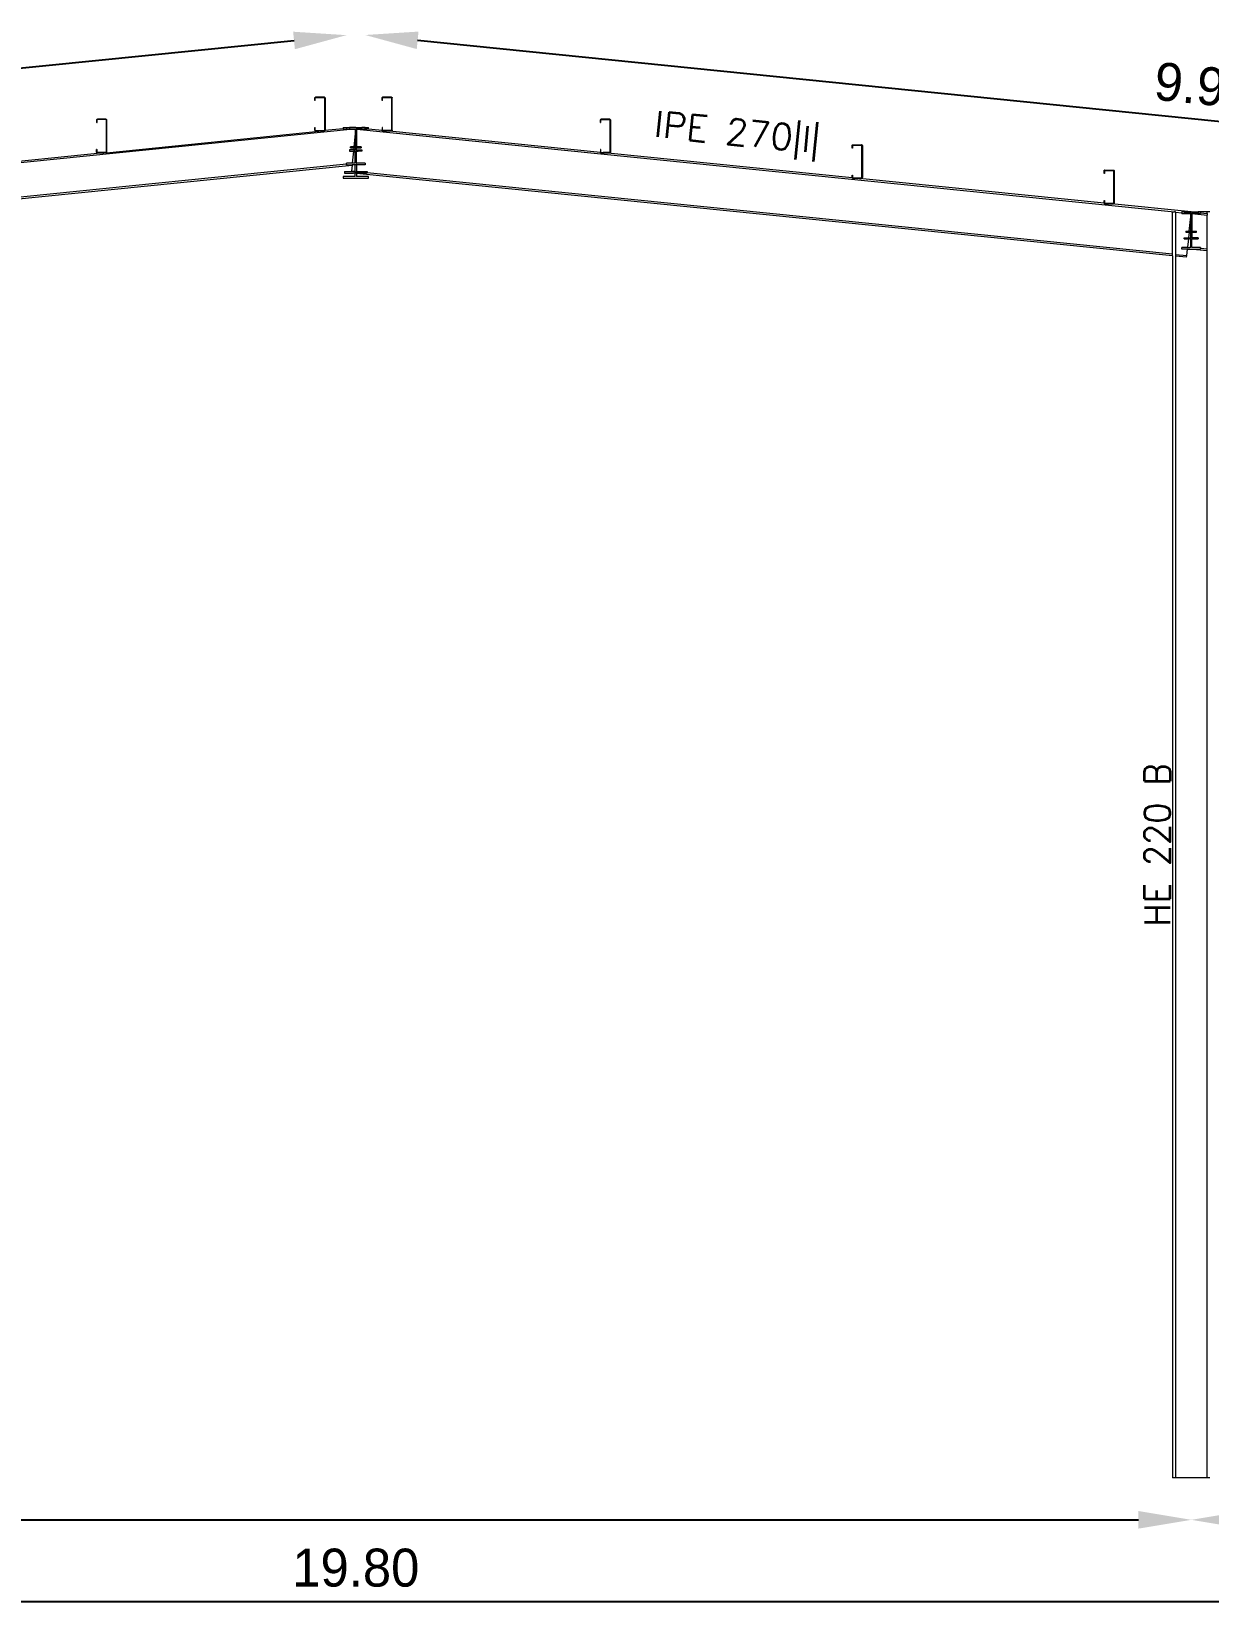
# Model space of a CAD drawing. Header units: inches. Extents: x 72863 to 72995, y 49095 to 49225.
# Drawn here: x 72963.15 to 72968.73, y 49205.86 to 49213.34 of the extents above; entities that cross this region are included whole.
import ezdxf
from ezdxf.enums import TextEntityAlignment as Align

# ---------------------------------------------------------------- set-up
doc = ezdxf.new("R2010")
doc.units = ezdxf.units.IN
for name, color, linetype, lineweight in [('BARRAS_DE_ACERO', 7, 'Continuous', 9), ('Cotas', 200, 'Continuous', 9), ('REFERENCIA_DE_LAS_BARRAS', 2, 'Continuous', 9)]:
    doc.layers.add(name, color=color, linetype=linetype, lineweight=lineweight)
doc.styles.add('CYPETXT', font='romans__.ttf', dxfattribs={"height": 0.2})
doc.styles.add('RomanS', font='')
doc.styles.get('RomanS').set_extended_font_data('Porsche')
doc.dimstyles.new('100-color', dxfattribs={"dimtxt": 0.18, "dimasz": 0.25, "dimexe": 0, "dimexo": 0.5, "dimgap": 0.07, "dimtad": 1, "dimlfac": 1.25, "dimzin": 4, "dimdsep": 46, "dimtxsty": 'RomanS', "dimcen": 0.1, "dimse1": 1, "dimse2": 1, "dimadec": 0, "dimazin": 0, "dimtfac": 1, "dimtix": 1, "dimtmove": 2, "dimatfit": 3, "dimfxl": 1, "dimtvp": 1.058824, "dimtolj": 1, "dimtzin": 1, "dimarcsym": 0})

# ---------------------------------------------------------------- blocks, each defined once
blk = doc.blocks.new('*D148')
at = {"layer": 'Cotas', "color": 0, "lineweight": -2, "transparency": 16777216}
blk.add_line((72957.0144, 49205.899), (72972.3544, 49205.899), dxfattribs=at)
at = {"layer": 'Cotas', "color": 0, "transparency": 16777216}
for points in [[(72957.0144, 49205.9407), (72957.0144, 49205.8574), (72956.7644, 49205.899)], [(72972.3544, 49205.9407), (72972.3544, 49205.8574), (72972.6044, 49205.899)]]:
    blk.add_solid(points, dxfattribs=at)
at = {"layer": 'Defpoints', "color": 0, "transparency": 16777216}
for p in [(72956.7644, 49206.4855), (72972.6044, 49206.4855), (72972.6044, 49205.899)]:
    blk.add_point(p, dxfattribs=at)
at = {"layer": 'Cotas', "color": 0, "transparency": 16777216, "insert": (72964.6844, 49206.059), "char_height": 0.18, "attachment_point": 5, "style": 'RomanS'}
blk.add_mtext('\\A1;19.80', dxfattribs=at)
blk = doc.blocks.new('*D149')
at = {"layer": 'Cotas', "color": 0, "lineweight": -2, "transparency": 16777216}
blk.add_line((72973.1851, 49212.6355), (72973.1851, 49206.7355), dxfattribs=at)
at = {"layer": 'Cotas', "color": 0, "transparency": 16777216}
for points in [[(72973.1434, 49212.6355), (72973.2267, 49212.6355), (72973.1851, 49212.8855)], [(72973.1434, 49206.7355), (72973.2267, 49206.7355), (72973.1851, 49206.4855)]]:
    blk.add_solid(points, dxfattribs=at)
at = {"layer": 'Defpoints', "color": 0, "transparency": 16777216}
for p in [(72964.6844, 49212.8855), (72964.6844, 49206.4855), (72973.1851, 49206.4855)]:
    blk.add_point(p, dxfattribs=at)
at = {"layer": 'Cotas', "color": 0, "transparency": 16777216, "insert": (72973.0251, 49209.6855), "char_height": 0.18, "attachment_point": 5, "rotation": 90, "style": 'RomanS'}
blk.add_mtext('\\A1;8.00', dxfattribs=at)
blk = doc.blocks.new('*D150')
at = {"layer": 'Cotas', "color": 0, "lineweight": -2, "transparency": 16777216}
blk.add_line((72956.9689, 49212.5484), (72964.3914, 49213.2982), dxfattribs=at)
at = {"layer": 'Cotas', "color": 0, "transparency": 16777216}
for points in [[(72964.3872, 49213.3396), (72964.3956, 49213.2567), (72964.6402, 49213.3233)], [(72956.9647, 49212.5899), (72956.9731, 49212.507), (72956.7202, 49212.5233)]]:
    blk.add_solid(points, dxfattribs=at)
at = {"layer": 'Defpoints', "color": 0, "transparency": 16777216}
for p in [(72964.6402, 49213.3233), (72964.6844, 49212.8855), (72956.7644, 49212.0855)]:
    blk.add_point(p, dxfattribs=at)
at = {"layer": 'Cotas', "color": 0, "transparency": 16777216, "insert": (72960.6641, 49213.0825), "char_height": 0.18, "attachment_point": 5, "rotation": 5.76789, "style": 'RomanS'}
blk.add_mtext('\\A1;9.95', dxfattribs=at)
blk = doc.blocks.new('*D151')
at = {"layer": 'Cotas', "color": 0, "lineweight": -2, "transparency": 16777216}
blk.add_line((72964.9774, 49213.2988), (72972.3999, 49212.5491), dxfattribs=at)
at = {"layer": 'Cotas', "color": 0, "transparency": 16777216}
for points in [[(72964.9816, 49213.3403), (72964.9732, 49213.2574), (72964.7287, 49213.324)], [(72972.4041, 49212.5905), (72972.3957, 49212.5076), (72972.6487, 49212.524)]]:
    blk.add_solid(points, dxfattribs=at)
at = {"layer": 'Defpoints', "color": 0, "transparency": 16777216}
for p in [(72964.6844, 49212.8855), (72972.6487, 49212.524), (72972.6044, 49212.0855)]:
    blk.add_point(p, dxfattribs=at)
at = {"layer": 'Cotas', "color": 0, "transparency": 16777216, "insert": (72968.7047, 49213.0831), "char_height": 0.18, "attachment_point": 5, "rotation": 354.23211, "style": 'RomanS'}
blk.add_mtext('\\A1;9.95', dxfattribs=at)
blk = doc.blocks.new('*D153')
at = {"layer": 'Cotas', "color": 0, "lineweight": -2, "transparency": 16777216}
blk.add_line((72972.3544, 49206.2867), (72968.8944, 49206.2867), dxfattribs=at)
at = {"layer": 'Cotas', "color": 0, "transparency": 16777216}
for points in [[(72968.8944, 49206.3284), (72968.8944, 49206.2451), (72968.6444, 49206.2867)], [(72972.3544, 49206.3284), (72972.3544, 49206.2451), (72972.6044, 49206.2867)]]:
    blk.add_solid(points, dxfattribs=at)
at = {"layer": 'Defpoints', "color": 0, "transparency": 16777216}
for p in [(72968.6444, 49206.4855), (72972.6044, 49206.4855), (72968.6444, 49206.2867)]:
    blk.add_point(p, dxfattribs=at)
at = {"layer": 'Cotas', "color": 0, "transparency": 16777216, "insert": (72970.6244, 49206.4467), "char_height": 0.18, "attachment_point": 5, "style": 'RomanS'}
blk.add_mtext('\\A1;4.95', dxfattribs=at)
blk = doc.blocks.new('*D154')
at = {"layer": 'Cotas', "color": 0, "lineweight": -2, "transparency": 16777216}
blk.add_line((72957.0144, 49206.2867), (72968.3944, 49206.2867), dxfattribs=at)
at = {"layer": 'Cotas', "color": 0, "transparency": 16777216}
for points in [[(72957.0144, 49206.3284), (72957.0144, 49206.2451), (72956.7644, 49206.2867)], [(72968.3944, 49206.3284), (72968.3944, 49206.2451), (72968.6444, 49206.2867)]]:
    blk.add_solid(points, dxfattribs=at)
at = {"layer": 'Defpoints', "color": 0, "transparency": 16777216}
for p in [(72956.7644, 49206.4855), (72968.6444, 49206.4855), (72968.6444, 49206.2867)]:
    blk.add_point(p, dxfattribs=at)
at = {"layer": 'Cotas', "color": 0, "transparency": 16777216, "insert": (72962.7044, 49206.4467), "char_height": 0.18, "attachment_point": 5, "style": 'RomanS'}
blk.add_mtext('\\A1;14.85', dxfattribs=at)

msp = doc.modelspace()

# ---------------------------------------------------------------- linework, layer by layer
at = {"layer": 'BARRAS_DE_ACERO'}
for p, q in [((72964.4905, 49213.0259), (72964.4907, 49213.0272)), ((72964.4905, 49213.0135), (72964.4905, 49213.0259)), ((72964.4921, 49213.0135), (72964.4905, 49213.0135)), ((72964.4907, 49213.0272), (72964.4915, 49213.0284)), ((72964.4915, 49213.0284), (72964.4927, 49213.0292)), ((72964.4941, 49213.0295), (72964.4927, 49213.0292)), ((72964.4941, 49213.0279), (72964.4933, 49213.0277)), ((72964.5349, 49213.0295), (72964.4941, 49213.0295)), ((72964.4941, 49213.0279), (72964.5349, 49213.0279)), ((72964.5362, 49213.0292), (72964.5349, 49213.0295)), ((72964.5356, 49213.0277), (72964.5349, 49213.0279)), ((72964.5363, 49213.0273), (72964.5356, 49213.0277)), ((72964.5374, 49213.0284), (72964.5362, 49213.0292)), ((72964.5363, 49213.0273), (72964.5367, 49213.0266)), ((72964.5367, 49213.0266), (72964.5369, 49213.0259)), ((72964.5369, 49212.8731), (72964.5369, 49213.0259)), ((72964.5382, 49213.0272), (72964.5374, 49213.0284)), ((72964.5382, 49213.0272), (72964.5385, 49213.0259)), ((72964.5385, 49213.0259), (72964.5385, 49212.8731)), ((72964.8088, 49213.0259), (72964.8091, 49213.0272)), ((72964.8088, 49213.0135), (72964.8088, 49213.0259)), ((72964.8104, 49213.0135), (72964.8088, 49213.0135)), ((72964.8091, 49213.0272), (72964.8099, 49213.0284)), ((72964.8099, 49213.0284), (72964.8111, 49213.0292)), ((72964.8104, 49213.0135), (72964.8104, 49213.0259)), ((72964.811, 49213.0273), (72964.8117, 49213.0277)), ((72964.8124, 49213.0295), (72964.8111, 49213.0292)), ((72964.8117, 49213.0277), (72964.8124, 49213.0279)), ((72964.8532, 49213.0295), (72964.8124, 49213.0295)), ((72964.8124, 49213.0279), (72964.8532, 49213.0279)), ((72964.8532, 49213.0295), (72964.8546, 49213.0292)), ((72964.8532, 49213.0279), (72964.854, 49213.0277)), ((72964.854, 49213.0277), (72964.8547, 49213.0273)), ((72964.8551, 49213.0266), (72964.8547, 49213.0273)), ((72964.8552, 49213.0259), (72964.8551, 49213.0266)), ((72964.8552, 49212.8731), (72964.8552, 49213.0259)), ((72964.8566, 49213.0272), (72964.8568, 49213.0259)), ((72964.8568, 49212.8731), (72964.8568, 49213.0259)), ((72963.4557, 49212.9213), (72963.456, 49212.9227)), ((72963.4557, 49212.9213), (72963.4557, 49212.9089)), ((72963.456, 49212.9227), (72963.4568, 49212.9239)), ((72963.458, 49212.9247), (72963.4568, 49212.9239)), ((72963.4573, 49212.9213), (72963.4575, 49212.9221)), ((72963.4573, 49212.9213), (72963.4573, 49212.9213)), ((72963.4573, 49212.9209), (72963.4573, 49212.9213)), ((72963.4579, 49212.9228), (72963.4575, 49212.9221)), ((72963.4577, 49212.9209), (72963.4579, 49212.9217)), ((72963.4577, 49212.9089), (72963.4577, 49212.9209)), ((72963.4579, 49212.9228), (72963.4586, 49212.9232)), ((72963.4579, 49212.9217), (72963.4583, 49212.9224)), ((72963.458, 49212.9247), (72963.4593, 49212.9249)), ((72963.4583, 49212.9224), (72963.459, 49212.9228)), ((72963.459, 49212.9228), (72963.4597, 49212.9229)), ((72963.5001, 49212.9249), (72963.4593, 49212.9249)), ((72963.5001, 49212.9233), (72963.4597, 49212.9233)), ((72963.4997, 49212.9229), (72963.4597, 49212.9229)), ((72963.5005, 49212.9228), (72963.4997, 49212.9229)), ((72963.5001, 49212.9233), (72963.5009, 49212.9232)), ((72963.5005, 49212.9228), (72963.5012, 49212.9224)), ((72963.5009, 49212.9232), (72963.5015, 49212.9228)), ((72963.5012, 49212.9224), (72963.5016, 49212.9217)), ((72963.502, 49212.9221), (72963.5015, 49212.9228)), ((72963.5016, 49212.9217), (72963.5017, 49212.9209)), ((72963.5017, 49212.9209), (72963.5017, 49212.7689)), ((72963.502, 49212.9221), (72963.5021, 49212.9213)), ((72963.5021, 49212.9213), (72963.5021, 49212.7685)), ((72963.5021, 49212.9213), (72963.5021, 49212.9213)), ((72963.5037, 49212.921), (72963.5037, 49212.9213)), ((72963.5037, 49212.9209), (72963.5037, 49212.921)), ((72963.5037, 49212.7689), (72963.5037, 49212.921)), ((72963.5037, 49212.7689), (72963.5037, 49212.9209)), ((72965.8436, 49212.9213), (72965.8438, 49212.9227)), ((72965.8436, 49212.9089), (72965.8436, 49212.9213)), ((72965.8446, 49212.9239), (72965.8438, 49212.9227)), ((72965.8446, 49212.9239), (72965.8458, 49212.9247)), ((72965.8452, 49212.9209), (72965.8452, 49212.9213)), ((72965.8452, 49212.9089), (72965.8452, 49212.9209)), ((72965.8458, 49212.9228), (72965.8453, 49212.9221)), ((72965.8456, 49212.9209), (72965.8457, 49212.9217)), ((72965.8456, 49212.9089), (72965.8456, 49212.9209)), ((72965.8462, 49212.9224), (72965.8457, 49212.9217)), ((72965.8458, 49212.9247), (72965.8472, 49212.9249)), ((72965.8458, 49212.9228), (72965.8464, 49212.9232)), ((72965.8462, 49212.9224), (72965.8468, 49212.9228)), ((72965.8464, 49212.9232), (72965.8472, 49212.9233)), ((72965.8476, 49212.9229), (72965.8468, 49212.9228)), ((72965.888, 49212.9249), (72965.8472, 49212.9249)), ((72965.8476, 49212.9233), (72965.8472, 49212.9233)), ((72965.8476, 49212.9233), (72965.888, 49212.9233)), ((72965.8876, 49212.9229), (72965.8476, 49212.9229)), ((72965.8884, 49212.9228), (72965.8876, 49212.9229)), ((72965.888, 49212.9249), (72965.8894, 49212.9247)), ((72965.889, 49212.9224), (72965.8884, 49212.9228)), ((72965.8894, 49212.9217), (72965.889, 49212.9224)), ((72965.8905, 49212.9239), (72965.8894, 49212.9247)), ((72965.8894, 49212.9217), (72965.8896, 49212.9209)), ((72965.8896, 49212.7689), (72965.8896, 49212.9209)), ((72965.89, 49212.9213), (72965.8898, 49212.9221)), ((72965.89, 49212.7685), (72965.89, 49212.9213)), ((72965.89, 49212.9213), (72965.89, 49212.9213)), ((72965.8913, 49212.9227), (72965.8905, 49212.9239)), ((72965.8916, 49212.9213), (72965.8913, 49212.9227)), ((72965.8916, 49212.9213), (72965.8916, 49212.921)), ((72965.8916, 49212.7689), (72965.8916, 49212.9209)), ((72964.6728, 49212.877), (72960.7684, 49212.4826)), ((72963.4557, 49212.9089), (72963.4557, 49212.9089)), ((72963.4573, 49212.9089), (72963.4577, 49212.9089)), ((72964.4905, 49212.8855), (72964.4921, 49212.8855)), ((72964.4905, 49212.8731), (72964.4905, 49212.8855)), ((72964.4905, 49212.8731), (72964.4907, 49212.8717)), ((72964.4907, 49212.8717), (72964.4915, 49212.8705)), ((72964.4915, 49212.8705), (72964.4927, 49212.8697)), ((72964.4921, 49212.8731), (72964.4921, 49212.8855)), ((72964.4922, 49212.8723), (72964.4921, 49212.8731)), ((72964.4926, 49212.8716), (72964.4922, 49212.8723)), ((72964.4927, 49212.8697), (72964.4941, 49212.8695)), ((72964.4941, 49212.8711), (72964.5349, 49212.8711)), ((72964.4941, 49212.8695), (72964.5252, 49212.8695)), ((72964.5252, 49212.8695), (72964.5349, 49212.8695)), ((72964.5349, 49212.8711), (72964.5356, 49212.8712)), ((72964.5349, 49212.8695), (72964.5362, 49212.8697)), ((72964.5356, 49212.8712), (72964.5363, 49212.8716)), ((72964.5362, 49212.8697), (72964.5374, 49212.8705)), ((72964.5363, 49212.8716), (72964.5367, 49212.8723)), ((72964.5367, 49212.8723), (72964.5369, 49212.8731)), ((72964.5375, 49212.8707), (72964.5374, 49212.8705)), ((72964.5375, 49212.8707), (72964.5382, 49212.8717)), ((72964.5382, 49212.8717), (72964.5385, 49212.8731)), ((72964.6244, 49212.8855), (72964.6304, 49212.8855)), ((72964.6244, 49212.8855), (72964.6244, 49212.8795)), ((72964.6244, 49212.877), (72964.6728, 49212.877)), ((72964.6304, 49212.8855), (72964.6404, 49212.8855)), ((72964.6404, 49212.8855), (72964.6552, 49212.8855)), ((72964.6552, 49212.8855), (72964.6552, 49212.8826)), ((72964.6844, 49212.8855), (72964.6552, 49212.8855)), ((72964.6825, 49212.88), (72964.6825, 49212.878)), ((72964.6825, 49212.878), (72964.6825, 49212.878)), ((72964.6825, 49212.7966), (72964.6825, 49212.878)), ((72964.6844, 49212.8855), (72964.7136, 49212.8855)), ((72964.6863, 49212.88), (72964.6863, 49212.8784)), ((72964.6935, 49212.88), (72964.6863, 49212.88)), ((72964.6863, 49212.8773), (72964.6863, 49212.8784)), ((72964.6863, 49212.8773), (72964.6863, 49212.8482)), ((72964.6863, 49212.7946), (72964.6863, 49212.8482)), ((72964.6867, 49212.8521), (72964.6867, 49212.8782)), ((72964.6867, 49212.8782), (72964.7284, 49212.8782)), ((72964.6867, 49212.8521), (72964.6867, 49212.7946)), ((72964.6895, 49212.877), (72964.6872, 49212.877)), ((72964.6895, 49212.877), (72968.5648, 49212.4855)), ((72964.7444, 49212.877), (72964.6895, 49212.877)), ((72964.7136, 49212.8826), (72964.7136, 49212.8855)), ((72964.7284, 49212.8855), (72964.7136, 49212.8855)), ((72964.7284, 49212.8782), (72964.7284, 49212.8855)), ((72964.7284, 49212.8855), (72964.7444, 49212.8855)), ((72964.7444, 49212.8795), (72964.7444, 49212.8855)), ((72964.7444, 49212.877), (72964.7444, 49212.8795)), ((72964.7444, 49212.8795), (72964.8089, 49212.873)), ((72964.8088, 49212.8855), (72964.8088, 49212.8731)), ((72964.8104, 49212.8855), (72964.8088, 49212.8855)), ((72964.8089, 49212.873), (72964.8088, 49212.8731)), ((72964.8089, 49212.873), (72964.8091, 49212.8717)), ((72964.8099, 49212.8705), (72964.8091, 49212.8717)), ((72964.8099, 49212.8705), (72964.8111, 49212.8697)), ((72964.8104, 49212.8731), (72964.8104, 49212.8855)), ((72964.8106, 49212.8723), (72964.8105, 49212.8728)), ((72964.8106, 49212.8723), (72964.811, 49212.8716)), ((72964.8117, 49212.8712), (72964.811, 49212.8716)), ((72964.8117, 49212.8712), (72964.8124, 49212.8711)), ((72964.8277, 49212.8711), (72964.8124, 49212.8711)), ((72964.8532, 49212.8711), (72964.8277, 49212.8711)), ((72964.8532, 49212.8711), (72964.854, 49212.8712)), ((72964.8532, 49212.8695), (72964.8546, 49212.8697)), ((72964.854, 49212.8712), (72964.8547, 49212.8716)), ((72964.8551, 49212.8723), (72964.8547, 49212.8716)), ((72964.8552, 49212.8731), (72964.8551, 49212.8723)), ((72965.8436, 49212.9089), (72965.8436, 49212.9089)), ((72965.8436, 49212.9089), (72965.8452, 49212.9089)), ((72965.8456, 49212.9089), (72965.8452, 49212.9089)), ((72963.4557, 49212.7685), (72963.4557, 49212.7809)), ((72963.4557, 49212.7809), (72963.4557, 49212.7809)), ((72963.4573, 49212.7809), (72963.4557, 49212.7809)), ((72963.4557, 49212.7685), (72963.456, 49212.7672)), ((72963.4568, 49212.766), (72963.456, 49212.7672)), ((72963.458, 49212.7652), (72963.4568, 49212.766)), ((72963.4573, 49212.7809), (72963.4573, 49212.7689)), ((72963.4573, 49212.7809), (72963.4577, 49212.7809)), ((72963.4573, 49212.7685), (72963.4573, 49212.7689)), ((72963.4573, 49212.7689), (72963.4573, 49212.7689)), ((72963.4573, 49212.7685), (72963.4575, 49212.7678)), ((72963.4575, 49212.7678), (72963.4579, 49212.7671)), ((72963.4577, 49212.7689), (72963.4577, 49212.7809)), ((72963.4579, 49212.7682), (72963.4577, 49212.7689)), ((72963.4583, 49212.7675), (72963.4579, 49212.7682)), ((72963.4579, 49212.7671), (72963.4586, 49212.7667)), ((72963.4583, 49212.7675), (72963.459, 49212.7671)), ((72963.4586, 49212.7667), (72963.4593, 49212.7665)), ((72963.459, 49212.7671), (72963.4597, 49212.7669)), ((72963.4593, 49212.7665), (72963.4594, 49212.7665)), ((72963.4594, 49212.7665), (72963.4597, 49212.7665)), ((72963.4997, 49212.7669), (72963.4597, 49212.7669)), ((72963.4597, 49212.7665), (72963.5001, 49212.7665)), ((72963.5005, 49212.7671), (72963.4997, 49212.7669)), ((72963.5001, 49212.7665), (72963.5009, 49212.7667)), ((72963.5012, 49212.7675), (72963.5005, 49212.7671)), ((72963.5009, 49212.7667), (72963.5015, 49212.7671)), ((72963.5012, 49212.7675), (72963.5016, 49212.7682)), ((72963.502, 49212.7678), (72963.5015, 49212.7671)), ((72963.5027, 49212.766), (72963.5015, 49212.7652)), ((72963.5017, 49212.7689), (72963.5016, 49212.7682)), ((72963.502, 49212.7678), (72963.5021, 49212.7685)), ((72963.5028, 49212.7662), (72963.5027, 49212.766)), ((72963.5035, 49212.7672), (72963.5037, 49212.7685)), ((72963.5037, 49212.7689), (72963.5037, 49212.7685)), ((72963.5037, 49212.7689), (72963.5037, 49212.7689)), ((72964.6736, 49212.7791), (72964.6552, 49212.7791)), ((72964.6552, 49212.7791), (72964.6552, 49212.7735)), ((72964.6552, 49212.7735), (72964.6731, 49212.7735)), ((72964.6588, 49212.7895), (72964.6588, 49212.7946)), ((72964.6588, 49212.7895), (72964.6747, 49212.7895)), ((72964.6731, 49212.7735), (72964.6673, 49212.7169)), ((72964.6747, 49212.7895), (72964.6736, 49212.7791)), ((72964.6815, 49212.7791), (72964.6736, 49212.7791)), ((72964.6747, 49212.7895), (72964.6815, 49212.7895)), ((72964.6752, 49212.7946), (72964.6815, 49212.7946)), ((72964.6815, 49212.7895), (72964.6815, 49212.7895)), ((72964.6817, 49212.7791), (72964.6815, 49212.7791)), ((72964.6817, 49212.7735), (72964.6815, 49212.7735)), ((72964.682, 49212.7791), (72964.6817, 49212.7791)), ((72964.6817, 49212.7735), (72964.682, 49212.7735)), ((72964.6825, 49212.7946), (72964.682, 49212.7946)), ((72964.6825, 49212.7966), (72964.6825, 49212.7946)), ((72964.6825, 49212.7946), (72964.6825, 49212.794)), ((72964.6825, 49212.794), (72964.6825, 49212.7895)), ((72964.6867, 49212.7735), (72964.6853, 49212.7735)), ((72964.6863, 49212.7791), (72964.6863, 49212.7895)), ((72964.6863, 49212.7791), (72964.6867, 49212.7791)), ((72964.6872, 49212.7895), (72964.6867, 49212.7895)), ((72964.6867, 49212.7791), (72964.687, 49212.7791)), ((72964.6867, 49212.7735), (72964.6872, 49212.7735)), ((72964.687, 49212.7791), (72964.6872, 49212.7791)), ((72964.6872, 49212.7895), (72964.71, 49212.7895)), ((72964.6872, 49212.7791), (72964.6872, 49212.7895)), ((72964.6872, 49212.7791), (72964.6896, 49212.7791)), ((72964.6872, 49212.7169), (72964.6872, 49212.7735)), ((72964.6872, 49212.7735), (72964.6957, 49212.7735)), ((72964.6896, 49212.7791), (72964.7136, 49212.7791)), ((72964.71, 49212.7946), (72964.6921, 49212.7946)), ((72964.7136, 49212.7735), (72964.6957, 49212.7735)), ((72964.71, 49212.7946), (72964.71, 49212.7895)), ((72964.7136, 49212.7791), (72964.7136, 49212.7735)), ((72965.8436, 49212.7809), (72965.8436, 49212.7809)), ((72965.8436, 49212.7809), (72965.8436, 49212.7685)), ((72965.8438, 49212.7672), (72965.8436, 49212.7684)), ((72965.8446, 49212.766), (72965.8438, 49212.7672)), ((72965.8446, 49212.766), (72965.8458, 49212.7652)), ((72965.8456, 49212.7809), (72965.8452, 49212.7809)), ((72965.8452, 49212.7685), (72965.8452, 49212.7689)), ((72965.8452, 49212.7689), (72965.8452, 49212.7689)), ((72965.8452, 49212.7685), (72965.8452, 49212.7683)), ((72965.8453, 49212.7678), (72965.8452, 49212.7683)), ((72965.8458, 49212.7671), (72965.8453, 49212.7678)), ((72965.8456, 49212.7689), (72965.8456, 49212.7809)), ((72965.8457, 49212.7682), (72965.8457, 49212.7682)), ((72965.8462, 49212.7675), (72965.8457, 49212.7682)), ((72965.8464, 49212.7667), (72965.8458, 49212.7671)), ((72965.8468, 49212.7671), (72965.8462, 49212.7675)), ((72965.8468, 49212.7671), (72965.8476, 49212.7669)), ((72965.8472, 49212.7665), (72965.8563, 49212.7665)), ((72965.8476, 49212.7669), (72965.8585, 49212.7669)), ((72965.8625, 49212.7665), (72965.8563, 49212.7665)), ((72965.8876, 49212.7669), (72965.8585, 49212.7669)), ((72965.888, 49212.7665), (72965.8625, 49212.7665)), ((72965.8884, 49212.7671), (72965.8876, 49212.7669)), ((72965.8887, 49212.7667), (72965.888, 49212.7665)), ((72965.888, 49212.7665), (72965.888, 49212.7665)), ((72965.8884, 49212.7671), (72965.889, 49212.7675)), ((72965.8894, 49212.7671), (72965.8887, 49212.7667)), ((72965.8894, 49212.7682), (72965.889, 49212.7675)), ((72965.8894, 49212.7682), (72965.8896, 49212.7689)), ((72965.8894, 49212.7671), (72965.8898, 49212.7678)), ((72965.8905, 49212.766), (72965.8894, 49212.7652)), ((72965.89, 49212.7685), (72965.8898, 49212.7678)), ((72965.8913, 49212.7672), (72965.8905, 49212.766)), ((72965.8916, 49212.7685), (72965.8913, 49212.7672)), ((72965.8916, 49212.7685), (72965.8916, 49212.7689)), ((72965.8916, 49212.7689), (72965.8916, 49212.7689)), ((72967.0375, 49212.8007), (72967.0378, 49212.8021)), ((72967.0375, 49212.7883), (72967.0375, 49212.8007)), ((72967.0391, 49212.7883), (72967.0375, 49212.7883)), ((72967.0378, 49212.8021), (72967.0386, 49212.8033)), ((72967.0386, 49212.8033), (72967.0397, 49212.8041)), ((72967.0391, 49212.8007), (72967.0393, 49212.8015)), ((72967.0391, 49212.8007), (72967.0391, 49212.7883)), ((72967.0395, 49212.7883), (72967.0391, 49212.7883)), ((72967.0397, 49212.8022), (72967.0393, 49212.8015)), ((72967.0397, 49212.8041), (72967.0411, 49212.8043)), ((72967.0397, 49212.8022), (72967.0403, 49212.8026)), ((72967.0401, 49212.8018), (72967.0408, 49212.8022)), ((72967.0403, 49212.8026), (72967.0411, 49212.8027)), ((72967.0408, 49212.8022), (72967.0415, 49212.8023)), ((72967.0411, 49212.8043), (72967.0819, 49212.8043)), ((72967.0411, 49212.8027), (72967.0819, 49212.8027)), ((72967.0815, 49212.8023), (72967.0415, 49212.8023)), ((72967.0815, 49212.8023), (72967.0823, 49212.8022)), ((72967.0833, 49212.8041), (72967.0819, 49212.8043)), ((72967.0819, 49212.8027), (72967.0827, 49212.8026)), ((72967.0829, 49212.8018), (72967.0823, 49212.8022)), ((72967.0833, 49212.8022), (72967.0827, 49212.8026)), ((72967.0834, 49212.8011), (72967.0829, 49212.8018)), ((72967.0844, 49212.8033), (72967.0833, 49212.8041)), ((72967.0833, 49212.8022), (72967.0838, 49212.8015)), ((72967.0835, 49212.8003), (72967.0834, 49212.8011)), ((72967.0835, 49212.6483), (72967.0835, 49212.8003)), ((72967.0839, 49212.8007), (72967.0838, 49212.8015)), ((72967.0839, 49212.8007), (72967.0839, 49212.6479)), ((72967.0852, 49212.8021), (72967.0844, 49212.8033)), ((72967.0855, 49212.8007), (72967.0852, 49212.8021)), ((72967.0855, 49212.8007), (72967.0855, 49212.8004)), ((72967.0855, 49212.8004), (72967.0855, 49212.8003)), ((72967.0855, 49212.6483), (72967.0855, 49212.8003)), ((72964.6404, 49212.7116), (72960.7329, 49212.3169)), ((72963.458, 49212.7652), (72963.4593, 49212.7649)), ((72963.4593, 49212.7649), (72963.4905, 49212.7649)), ((72963.5001, 49212.7649), (72963.4905, 49212.7649)), ((72963.5001, 49212.7649), (72963.5015, 49212.7652)), ((72964.6404, 49212.7116), (72964.6404, 49212.7169)), ((72964.6673, 49212.7169), (72964.6404, 49212.7169)), ((72964.6663, 49212.7068), (72964.6635, 49212.6786)), ((72964.6815, 49212.7095), (72964.6666, 49212.7095)), ((72964.6815, 49212.7169), (72964.6673, 49212.7169)), ((72964.682, 49212.7169), (72964.6815, 49212.7169)), ((72964.6815, 49212.7084), (72964.6815, 49212.7095)), ((72964.6872, 49212.7095), (72964.6815, 49212.7095)), ((72964.6815, 49212.6777), (72964.6815, 49212.7084)), ((72964.7284, 49212.7169), (72964.6929, 49212.7169)), ((72964.7284, 49212.7169), (72964.7284, 49212.7095)), ((72965.8458, 49212.7652), (72965.8472, 49212.7649)), ((72965.8472, 49212.7649), (72965.8783, 49212.7649)), ((72964.6244, 49212.6541), (72964.6244, 49212.6455)), ((72964.6815, 49212.6541), (72964.6244, 49212.6541)), ((72964.6244, 49212.6455), (72964.7444, 49212.6455)), ((72964.6304, 49212.6777), (72964.6304, 49212.6695)), ((72964.6304, 49212.6777), (72964.6634, 49212.6777)), ((72964.6304, 49212.6695), (72964.6735, 49212.6695)), ((72964.6634, 49212.6777), (72964.6635, 49212.6786)), ((72964.6724, 49212.6777), (72964.674, 49212.6777)), ((72964.6815, 49212.6695), (72964.6735, 49212.6695)), ((72964.6815, 49212.6777), (72964.674, 49212.6777)), ((72964.6815, 49212.6777), (72964.6815, 49212.6769)), ((72964.6815, 49212.6769), (72964.6815, 49212.6768)), ((72964.6815, 49212.6695), (72964.6815, 49212.6768)), ((72964.6815, 49212.6687), (72964.6815, 49212.6695)), ((72964.6872, 49212.6777), (72964.6872, 49212.6764)), ((72964.6872, 49212.6777), (72964.7384, 49212.6777)), ((72964.7384, 49212.6695), (72964.6872, 49212.6695)), ((72964.6872, 49212.6682), (72964.6872, 49212.6695)), ((72964.6872, 49212.6682), (72964.6872, 49212.6541)), ((72968.5564, 49212.2773), (72964.6872, 49212.6682)), ((72964.7444, 49212.6541), (72964.6872, 49212.6541)), ((72964.7384, 49212.6777), (72964.7384, 49212.671)), ((72964.7384, 49212.6695), (72964.7384, 49212.671)), ((72964.7444, 49212.6455), (72964.7444, 49212.6541)), ((72967.0375, 49212.6603), (72967.0391, 49212.6603)), ((72967.0375, 49212.6479), (72967.0378, 49212.6466)), ((72967.0386, 49212.6454), (72967.0378, 49212.6466)), ((72967.0397, 49212.6446), (72967.0386, 49212.6454)), ((72967.0395, 49212.6603), (72967.0391, 49212.6603)), ((72967.0391, 49212.6479), (72967.0391, 49212.6603)), ((72967.0395, 49212.6603), (72967.0395, 49212.6483)), ((72967.0397, 49212.6476), (72967.0395, 49212.6483)), ((72967.0397, 49212.6476), (72967.0397, 49212.6476)), ((72967.0525, 49212.6463), (72967.0397, 49212.6476)), ((72967.0397, 49212.6476), (72967.0401, 49212.6469)), ((72967.0397, 49212.6465), (72967.0403, 49212.6461)), ((72967.0397, 49212.6446), (72967.0411, 49212.6443)), ((72967.0401, 49212.6469), (72967.0408, 49212.6465)), ((72967.0405, 49212.6461), (72967.0403, 49212.6461)), ((72967.0408, 49212.6465), (72967.0415, 49212.6463)), ((72967.0723, 49212.6443), (72967.0411, 49212.6443)), ((72967.0525, 49212.6463), (72967.0415, 49212.6463)), ((72967.0418, 49212.6459), (72967.0819, 49212.6459)), ((72967.0815, 49212.6463), (72967.0525, 49212.6463)), ((72967.0723, 49212.6443), (72967.0819, 49212.6443)), ((72968.2314, 49212.5273), (72967.0723, 49212.6443)), ((72967.0823, 49212.6465), (72967.0815, 49212.6463)), ((72967.0827, 49212.6461), (72967.0819, 49212.6459)), ((72967.0833, 49212.6446), (72967.0819, 49212.6443)), ((72967.0823, 49212.6465), (72967.0829, 49212.6469)), ((72967.0827, 49212.6461), (72967.0833, 49212.6465)), ((72967.0834, 49212.6476), (72967.0829, 49212.6469)), ((72967.0833, 49212.6465), (72967.0838, 49212.6472)), ((72967.0833, 49212.6446), (72967.0844, 49212.6454)), ((72967.0835, 49212.6483), (72967.0834, 49212.6476)), ((72967.0839, 49212.6479), (72967.0838, 49212.6472)), ((72967.0852, 49212.6466), (72967.0844, 49212.6454)), ((72967.0855, 49212.6479), (72967.0852, 49212.6466)), ((72967.0855, 49212.6479), (72967.0855, 49212.6483)), ((72968.2314, 49212.6801), (72968.2317, 49212.6815)), ((72968.2317, 49212.6815), (72968.2325, 49212.6827)), ((72968.2336, 49212.6835), (72968.2325, 49212.6827)), ((72968.233, 49212.6801), (72968.2332, 49212.6809)), ((72968.233, 49212.6677), (72968.2334, 49212.6677)), ((72968.2336, 49212.6816), (72968.2332, 49212.6809)), ((72968.2336, 49212.6805), (72968.2334, 49212.6797)), ((72968.2334, 49212.6797), (72968.2334, 49212.6677)), ((72968.2336, 49212.6835), (72968.235, 49212.6837)), ((72968.2336, 49212.6816), (72968.2343, 49212.682)), ((72968.2336, 49212.6805), (72968.234, 49212.6812)), ((72968.2347, 49212.6816), (72968.234, 49212.6812)), ((72968.2343, 49212.682), (72968.235, 49212.6821)), ((72968.2347, 49212.6816), (72968.2354, 49212.6817)), ((72968.235, 49212.6837), (72968.2758, 49212.6837)), ((72968.2758, 49212.6821), (72968.235, 49212.6821)), ((72968.2354, 49212.6817), (72968.2754, 49212.6817)), ((72968.2758, 49212.6837), (72968.2772, 49212.6835)), ((72968.2758, 49212.6821), (72968.2766, 49212.682)), ((72968.2772, 49212.6816), (72968.2766, 49212.682)), ((72968.2773, 49212.6805), (72968.2769, 49212.6812)), ((72968.2772, 49212.6835), (72968.2784, 49212.6827)), ((72968.2772, 49212.6816), (72968.2777, 49212.6809)), ((72968.2773, 49212.6805), (72968.2774, 49212.6797)), ((72968.2774, 49212.5277), (72968.2774, 49212.6797)), ((72968.2777, 49212.6809), (72968.2778, 49212.6801)), ((72968.2778, 49212.5273), (72968.2778, 49212.6801)), ((72968.2792, 49212.6815), (72968.2784, 49212.6827)), ((72968.2792, 49212.6815), (72968.2794, 49212.6801)), ((72968.2794, 49212.6801), (72968.2794, 49212.6798)), ((72968.2794, 49212.6798), (72968.2794, 49212.6797)), ((72968.2794, 49212.6797), (72968.2794, 49212.5277)), ((72968.2314, 49212.5397), (72968.233, 49212.5397)), ((72968.2314, 49212.5273), (72968.2314, 49212.5397)), ((72968.2314, 49212.5273), (72968.2317, 49212.526)), ((72968.2314, 49212.5273), (72968.2314, 49212.5273)), ((72968.2325, 49212.5248), (72968.2317, 49212.526)), ((72968.2336, 49212.524), (72968.2325, 49212.5248)), ((72968.2334, 49212.5397), (72968.233, 49212.5397)), ((72968.233, 49212.5397), (72968.233, 49212.5273)), ((72968.2332, 49212.5266), (72968.2336, 49212.5259)), ((72968.2334, 49212.5397), (72968.2334, 49212.5277)), ((72968.2336, 49212.527), (72968.2334, 49212.5277)), ((72968.2336, 49212.527), (72968.2336, 49212.527)), ((72968.2336, 49212.527), (72968.2463, 49212.5257)), ((72968.2336, 49212.527), (72968.234, 49212.5263)), ((72968.2336, 49212.5259), (72968.2336, 49212.5259)), ((72968.2336, 49212.524), (72968.235, 49212.5237)), ((72968.2347, 49212.5259), (72968.234, 49212.5263)), ((72968.2354, 49212.5257), (72968.2347, 49212.5259)), ((72968.235, 49212.5237), (72968.2661, 49212.5237)), ((72968.2463, 49212.5257), (72968.2354, 49212.5257)), ((72968.2758, 49212.5253), (72968.2357, 49212.5253)), ((72968.2463, 49212.5257), (72968.2754, 49212.5257)), ((72968.2661, 49212.5237), (72968.2758, 49212.5237)), ((72968.2762, 49212.5259), (72968.2754, 49212.5257)), ((72968.2766, 49212.5255), (72968.2758, 49212.5253)), ((72968.2772, 49212.524), (72968.2758, 49212.5237)), ((72968.2769, 49212.5263), (72968.2762, 49212.5259)), ((72968.2772, 49212.5259), (72968.2766, 49212.5255)), ((72968.2769, 49212.5263), (72968.2773, 49212.527)), ((72968.2772, 49212.5259), (72968.2777, 49212.5266)), ((72968.2772, 49212.524), (72968.2784, 49212.5248)), ((72968.2774, 49212.5277), (72968.2773, 49212.527)), ((72968.2777, 49212.5266), (72968.2778, 49212.5273)), ((72968.2784, 49212.5248), (72968.2792, 49212.526)), ((72968.2794, 49212.5273), (72968.2792, 49212.526)), ((72968.2794, 49212.5273), (72968.2794, 49212.5277)), ((72968.5564, 49212.2854), (72968.5564, 49212.4855)), ((72968.5564, 49212.4855), (72968.5648, 49212.4855)), ((72968.5692, 49212.4855), (72968.5648, 49212.4855)), ((72968.5692, 49212.4851), (72968.5692, 49212.4855)), ((72968.5692, 49212.4851), (72968.6004, 49212.4819)), ((72968.5692, 49212.4851), (72968.5692, 49212.2841)), ((72968.6004, 49212.4855), (72968.6004, 49212.4819)), ((72968.6116, 49212.4855), (72968.6004, 49212.4855)), ((72968.6004, 49212.4782), (72968.6004, 49212.4819)), ((72968.6004, 49212.4782), (72968.6377, 49212.4782)), ((72968.6116, 49212.4855), (72968.6116, 49212.4808)), ((72968.6116, 49212.4808), (72968.6116, 49212.4807)), ((72968.6116, 49212.4807), (72968.6116, 49212.4796)), ((72968.6116, 49212.4796), (72968.6218, 49212.4796)), ((72968.6424, 49212.4796), (72968.6218, 49212.4796)), ((72968.6377, 49212.4782), (72968.642, 49212.4782)), ((72968.642, 49212.4621), (72968.642, 49212.4777)), ((72968.6424, 49212.4796), (72968.6424, 49212.4657)), ((72968.6464, 49212.4796), (72968.6772, 49212.4796)), ((72968.6467, 49212.4782), (72968.6467, 49212.4779)), ((72968.6884, 49212.4782), (72968.6467, 49212.4782)), ((72968.6467, 49212.4779), (72968.7196, 49212.4705)), ((72968.6467, 49212.4779), (72968.6467, 49212.3946)), ((72968.6884, 49212.4855), (72968.6772, 49212.4855)), ((72968.6772, 49212.4796), (72968.6772, 49212.4822)), ((72968.6884, 49212.4855), (72968.6884, 49212.4811)), ((72968.7196, 49212.4855), (72968.6884, 49212.4855)), ((72968.6884, 49212.4811), (72968.7196, 49212.4779)), ((72968.6884, 49212.4811), (72968.6884, 49212.4782)), ((72968.7196, 49212.4779), (72968.7196, 49212.4855)), ((72968.7324, 49212.4855), (72968.7196, 49212.4855)), ((72968.7196, 49212.4779), (72968.7196, 49212.4705)), ((72968.7196, 49212.3085), (72968.7196, 49212.4705)), ((72968.6188, 49212.3946), (72968.6352, 49212.3946)), ((72968.642, 49212.3946), (72968.6352, 49212.3946)), ((72968.642, 49212.3946), (72968.6424, 49212.3946)), ((72968.6424, 49212.4025), (72968.6424, 49212.4657)), ((72968.6424, 49212.4024), (72968.6424, 49212.4025)), ((72968.6424, 49212.4024), (72968.6424, 49212.4014)), ((72968.6424, 49212.3946), (72968.6424, 49212.4014)), ((72968.6424, 49212.3946), (72968.6424, 49212.3895)), ((72968.6467, 49212.3946), (72968.6464, 49212.3946)), ((72968.6464, 49212.3895), (72968.6464, 49212.3946)), ((72968.6467, 49212.3946), (72968.67, 49212.3946)), ((72968.6004, 49212.3095), (72968.6004, 49212.3169)), ((72968.6274, 49212.3169), (72968.6004, 49212.3169)), ((72968.6116, 49212.3635), (72968.6321, 49212.3635)), ((72968.6116, 49212.3575), (72968.6116, 49212.3635)), ((72968.6116, 49212.3575), (72968.6315, 49212.3575)), ((72968.6274, 49212.3178), (72968.6359, 49212.3169)), ((72968.642, 49212.3575), (72968.6315, 49212.3575)), ((72968.6347, 49212.3895), (72968.642, 49212.3895)), ((72968.642, 49212.3169), (72968.6359, 49212.3169)), ((72968.642, 49212.3635), (72968.642, 49212.3895)), ((72968.6424, 49212.3635), (72968.642, 49212.3635)), ((72968.6457, 49212.3575), (72968.6467, 49212.3575)), ((72968.6464, 49212.3895), (72968.6464, 49212.3635)), ((72968.6467, 49212.3895), (72968.6464, 49212.3895)), ((72968.6464, 49212.3635), (72968.6467, 49212.3635)), ((72968.6467, 49212.3895), (72968.6467, 49212.3635)), ((72968.6772, 49212.3635), (72968.6467, 49212.3635)), ((72968.6467, 49212.3575), (72968.6772, 49212.3575)), ((72968.6467, 49212.3169), (72968.6467, 49212.3575)), ((72968.6884, 49212.3169), (72968.6467, 49212.3169)), ((72968.6772, 49212.3635), (72968.6772, 49212.3575)), ((72968.6884, 49212.3169), (72968.6884, 49212.3116)), ((72968.5564, 49212.2773), (72968.5564, 49206.4855)), ((72968.5692, 49212.2841), (72968.5692, 49212.276)), ((72968.5692, 49212.2841), (72968.6235, 49212.2786)), ((72968.6227, 49212.2706), (72968.5692, 49212.276)), ((72968.5692, 49212.276), (72968.5692, 49206.4855)), ((72968.6266, 49212.3095), (72968.6004, 49212.3095)), ((72968.6227, 49212.2706), (72968.6235, 49212.2786)), ((72968.6235, 49212.2786), (72968.6266, 49212.3095)), ((72968.6266, 49212.3095), (72968.6355, 49212.3095)), ((72968.7196, 49212.3011), (72968.6355, 49212.3095)), ((72968.6355, 49212.3095), (72968.6884, 49212.3095)), ((72968.6884, 49212.3095), (72968.6884, 49212.3116)), ((72968.7196, 49212.3085), (72968.6884, 49212.3116)), ((72968.7196, 49212.3011), (72968.7196, 49212.3085)), ((72968.7196, 49206.4855), (72968.7196, 49212.3011)), ((72968.5692, 49206.4855), (72968.5564, 49206.4855)), ((72968.7196, 49206.4855), (72968.5692, 49206.4855)), ((72968.7324, 49206.4855), (72968.7196, 49206.4855))]:
    msp.add_line(p, q, dxfattribs=at)
for points in [[(72964.4921, 49213.0135), (72964.4921, 49213.0259), (72964.4922, 49213.0266), (72964.4926, 49213.0273), (72964.4933, 49213.0277)], [(72964.811, 49213.0273), (72964.8106, 49213.0266), (72964.8104, 49213.0259)], [(72964.8546, 49213.0292), (72964.8558, 49213.0284), (72964.8566, 49213.0272)], [(72963.4573, 49212.9209), (72963.4573, 49212.9089), (72963.4557, 49212.9089)], [(72963.4586, 49212.9232), (72963.4593, 49212.9233), (72963.4597, 49212.9233)], [(72963.5001, 49212.9249), (72963.5015, 49212.9247), (72963.5027, 49212.9239), (72963.5035, 49212.9227), (72963.5037, 49212.9213)], [(72965.8452, 49212.9213), (72965.8452, 49212.9213), (72965.8453, 49212.9221)], [(72965.8898, 49212.9221), (72965.8894, 49212.9228), (72965.8887, 49212.9232), (72965.888, 49212.9233)], [(72965.8916, 49212.9209), (72965.8916, 49212.921), (72965.8916, 49212.7689)], [(72963.5035, 49212.7672), (72963.5028, 49212.7662), (72964.5252, 49212.8695)], [(72964.4926, 49212.8716), (72964.4933, 49212.8712), (72964.4941, 49212.8711)], [(72964.6244, 49212.877), (72964.6244, 49212.8795), (72964.5375, 49212.8707)], [(72964.6404, 49212.8855), (72964.6404, 49212.8811), (72964.6404, 49212.8782)], [(72964.6404, 49212.8782), (72964.682, 49212.8782), (72964.682, 49212.8779)], [(72964.6552, 49212.8826), (72964.6552, 49212.88), (72964.6825, 49212.88)], [(72964.6815, 49212.8574), (72964.6752, 49212.7946), (72964.6588, 49212.7946)], [(72964.6728, 49212.877), (72964.6815, 49212.877), (72964.6815, 49212.8574), (72964.6815, 49212.7946), (72964.6815, 49212.7946)], [(72964.682, 49212.8779), (72964.682, 49212.7946), (72964.6815, 49212.7946)], [(72964.6872, 49212.877), (72964.6872, 49212.7946), (72964.6921, 49212.7946)], [(72964.6935, 49212.88), (72964.7136, 49212.88), (72964.7136, 49212.8826)], [(72964.8104, 49212.8731), (72964.8105, 49212.8728), (72964.8277, 49212.8711)], [(72964.8111, 49212.8697), (72964.8124, 49212.8695), (72964.8436, 49212.8695)], [(72964.8532, 49212.8695), (72964.8436, 49212.8695), (72965.8436, 49212.7685)], [(72964.8568, 49212.8731), (72964.8566, 49212.8717), (72964.8558, 49212.8705), (72964.8546, 49212.8697)], [(72964.6815, 49212.7169), (72964.6815, 49212.7735), (72964.6731, 49212.7735)], [(72964.6825, 49212.7791), (72964.6825, 49212.7895), (72964.682, 49212.7895), (72964.6815, 49212.7895), (72964.6815, 49212.7791)], [(72964.682, 49212.7895), (72964.682, 49212.7791), (72964.6825, 49212.7791)], [(72964.682, 49212.7169), (72964.682, 49212.7735), (72964.6853, 49212.7735)], [(72964.6867, 49212.7946), (72964.6863, 49212.7946), (72964.6863, 49212.7895)], [(72964.6867, 49212.7791), (72964.6867, 49212.7895), (72964.6863, 49212.7895)], [(72964.6872, 49212.7946), (72964.687, 49212.7946), (72964.6867, 49212.7946)], [(72964.6867, 49212.7735), (72964.6867, 49212.7169), (72964.687, 49212.7169)], [(72965.8452, 49212.7689), (72965.8452, 49212.7809), (72965.8436, 49212.7809)], [(72965.8436, 49212.7685), (72965.8436, 49212.7685), (72965.8436, 49212.7684)], [(72965.8456, 49212.7689), (72965.8457, 49212.7682), (72965.8585, 49212.7669)], [(72965.8464, 49212.7667), (72965.8472, 49212.7665), (72965.8472, 49212.7665)], [(72967.0401, 49212.8018), (72967.0397, 49212.8011), (72967.0395, 49212.8003), (72967.0395, 49212.7883)], [(72967.0855, 49212.8004), (72967.0855, 49212.6483), (72967.0855, 49212.6483)], [(72960.7684, 49212.3131), (72964.6663, 49212.7068), (72964.6666, 49212.7095)], [(72963.4905, 49212.7649), (72962.3089, 49212.6456), (72962.3087, 49212.6454)], [(72964.6404, 49212.7116), (72964.6404, 49212.7095), (72964.6666, 49212.7095)], [(72964.6929, 49212.7169), (72964.6872, 49212.7169), (72964.687, 49212.7169)], [(72964.7284, 49212.7095), (72964.6872, 49212.7095), (72964.6872, 49212.6777)], [(72965.8894, 49212.7652), (72965.888, 49212.7649), (72965.8783, 49212.7649), (72967.0375, 49212.6479)], [(72964.6634, 49212.6777), (72964.6724, 49212.6777), (72964.6635, 49212.6786)], [(72964.6815, 49212.6541), (72964.6815, 49212.6687), (72964.6735, 49212.6695)], [(72964.6872, 49212.6695), (72964.6872, 49212.6762), (72964.6872, 49212.6764)], [(72968.5564, 49212.2773), (72968.5564, 49212.2854), (72964.7384, 49212.671)], [(72967.0375, 49212.6479), (72967.0375, 49212.6479), (72967.0375, 49212.6603)], [(72967.0393, 49212.6472), (72967.0392, 49212.6477), (72967.0391, 49212.6479)], [(72967.0393, 49212.6472), (72967.0397, 49212.6465), (72967.0397, 49212.6465)], [(72967.0405, 49212.6461), (72967.0411, 49212.6459), (72967.0418, 49212.6459)], [(72968.233, 49212.6801), (72968.233, 49212.6677), (72968.2314, 49212.6677), (72968.2314, 49212.6801)], [(72968.2754, 49212.6817), (72968.2762, 49212.6816), (72968.2769, 49212.6812)], [(72968.2794, 49212.6798), (72968.2794, 49212.5277), (72968.2794, 49212.5277)], [(72968.2332, 49212.5266), (72968.2331, 49212.5271), (72968.233, 49212.5273)], [(72968.2344, 49212.5255), (72968.2343, 49212.5255), (72968.2336, 49212.5259)], [(72968.2344, 49212.5255), (72968.235, 49212.5253), (72968.2357, 49212.5253)], [(72968.6116, 49212.4855), (72968.6444, 49212.4855), (72968.2661, 49212.5237)], [(72968.6377, 49212.4782), (72968.642, 49212.4777), (72968.642, 49212.4782)], [(72968.6444, 49212.4855), (72968.6772, 49212.4855), (72968.6772, 49212.4822)], [(72968.6464, 49212.4796), (72968.6464, 49212.4779), (72968.6464, 49212.3946)], [(72968.6188, 49212.3946), (72968.6188, 49212.3895), (72968.6347, 49212.3895)], [(72968.6352, 49212.3946), (72968.642, 49212.4621), (72968.642, 49212.4024)], [(72968.642, 49212.4024), (72968.642, 49212.4021), (72968.642, 49212.3946)], [(72968.6467, 49212.3895), (72968.67, 49212.3895), (72968.67, 49212.3946)], [(72968.6315, 49212.3575), (72968.6274, 49212.3178), (72968.6274, 49212.3169), (72968.6359, 49212.3169)], [(72968.6347, 49212.3895), (72968.6321, 49212.3635), (72968.642, 49212.3635)], [(72968.6424, 49212.3635), (72968.6424, 49212.3895), (72968.642, 49212.3895)], [(72968.642, 49212.3169), (72968.642, 49212.3575), (72968.6457, 49212.3575)]]:
    msp.add_lwpolyline(points, dxfattribs=at)

# ---------------------------------------------------------------- texts
at = {"layer": 'REFERENCIA_DE_LAS_BARRAS', "style": 'CYPETXT'}
for s, rotation, width, p, p2 in [('IPE 270|I|', 354.2005, 0.866214, (72966.093, 49212.8431), (72966.8774, 49212.7634)), ('HE 220 B', 90, 0.77604, (72968.545, 49209.0985), (72968.545, 49209.8725))]:
    msp.add_text(s, height=0.12267, rotation=rotation, dxfattribs=dict(at, width=width)).set_placement(p, p2, align=Align.FIT)

# ---------------------------------------------------------------- dimensions: what is measured, and where the dimension line sits
at = {"layer": 'Cotas'}
for p1, p2, distance, picture, middle in [((72956.7644, 49212.0855), (72964.6844, 49212.8855), 0.44, '*D150', (72960.6641, 49213.0825)), ((72964.6844, 49212.8855), (72972.6044, 49212.0855), 0.4406, '*D151', (72968.7047, 49213.0831))]:
    dim = msp.add_aligned_dim(p1=p1, p2=p2, distance=distance, dimstyle='100-color', dxfattribs=at)
    dim.commit()
    dim.dimension.update_dxf_attribs({"geometry": picture, "text_midpoint": middle})
dim = msp.add_linear_dim(base=(72973.1851, 49206.4855), p1=(72964.6844, 49212.8855), p2=(72964.6844, 49206.4855), angle=90, dimstyle='100-color', dxfattribs=at)
dim.commit()
dim.dimension.update_dxf_attribs({"geometry": '*D149', "text_midpoint": (72973.0251, 49209.6855)})
for base, p1, p2, picture, middle in [((72968.6444, 49206.2867), (72956.7644, 49206.4855), (72968.6444, 49206.4855), '*D154', (72962.7044, 49206.4467)), ((72968.6444, 49206.2867), (72972.6044, 49206.4855), (72968.6444, 49206.4855), '*D153', (72970.6244, 49206.4467)), ((72972.6044, 49205.899), (72956.7644, 49206.4855), (72972.6044, 49206.4855), '*D148', (72964.6844, 49206.059))]:
    dim = msp.add_linear_dim(base=base, p1=p1, p2=p2, dimstyle='100-color', dxfattribs=at)
    dim.commit()
    dim.dimension.update_dxf_attribs({"geometry": picture, "text_midpoint": middle})

doc.saveas('drawing.dxf')
